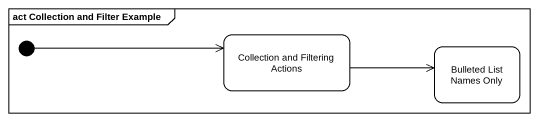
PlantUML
@startuml
mainframe act Collection and Filter Example
hide empty description
state "Collection and Filtering Actions" as Collection_and_Filtering
state "Bulleted List Names Only" as Bulleted_List_Names_Only
[*] -right-> Collection_and_Filtering
Collection_and_Filtering -right-> Bulleted_List_Names_Only
@enduml
